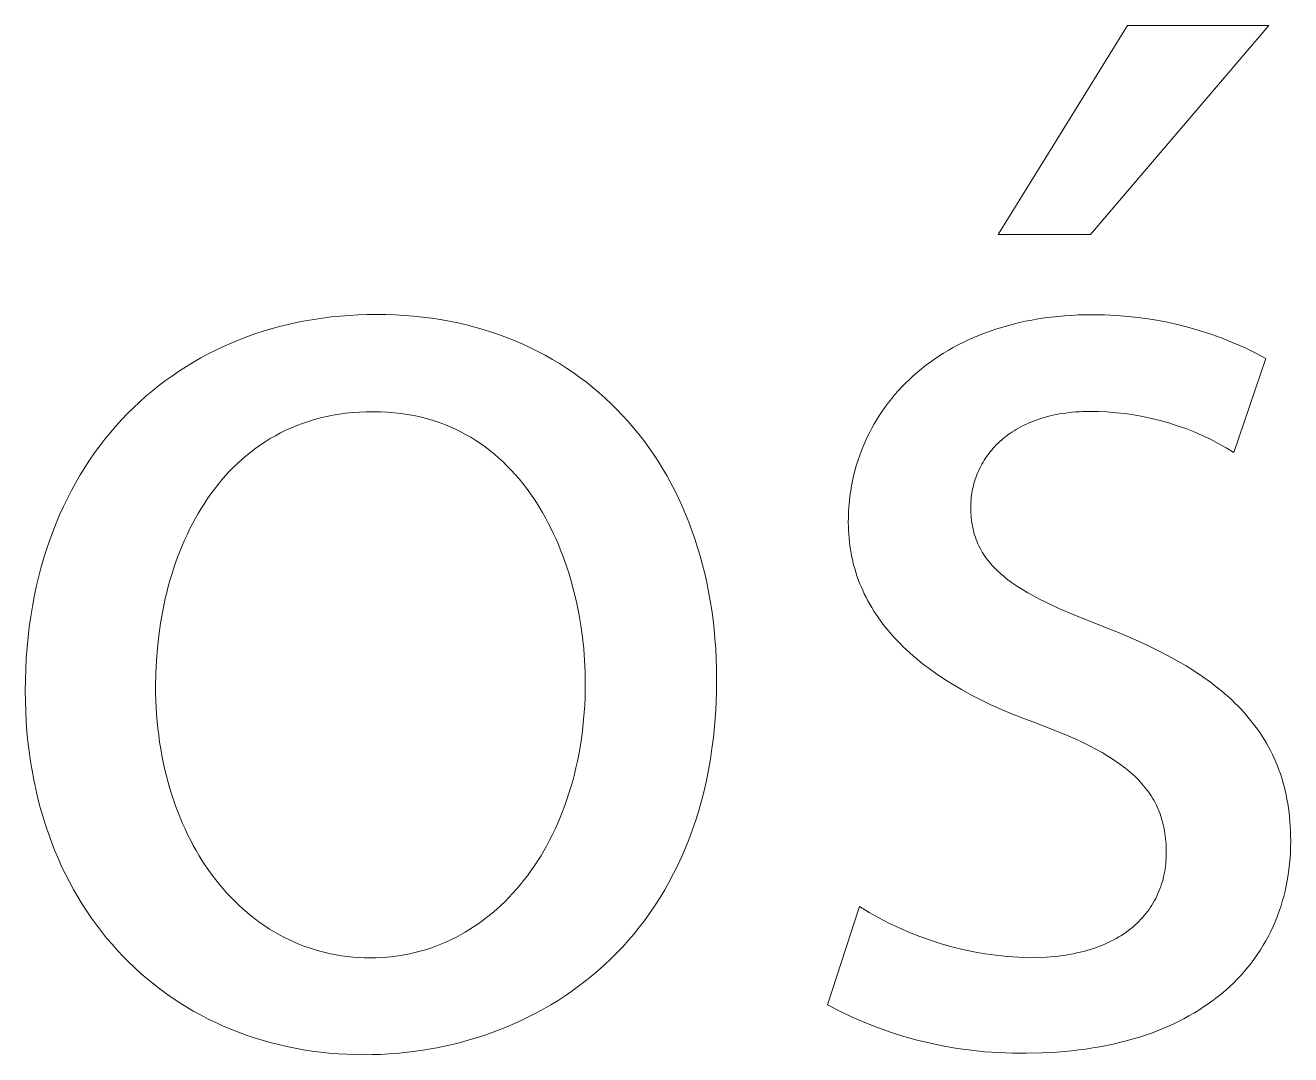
# Model space of a CAD drawing. Header units: millimetres. Extents: x -1283 to 2747, y -259 to 2557.
# Drawn here: x 1734.66 to 1769.59, y -191.62 to -163.22 of the extents above; entities that cross this region are included whole.
import ezdxf

# ---------------------------------------------------------------- set-up
doc = ezdxf.new("R2010")
doc.units = ezdxf.units.MM
doc.header["$MEASUREMENT"] = 0
doc.layers.add('Domyślny', color=7, linetype='Continuous', true_color=0x000000)

msp = doc.modelspace()

# ---------------------------------------------------------------- linework, layer by layer
at = {"layer": 'Domyślny', "color": 18, "lineweight": 15, "true_color": 0x000000}
for p, q in [((1761.512, -168.992), (1765.082, -163.222)), ((1768.987, -163.222), (1764.062, -168.992)), ((1765.082, -163.222), (1768.987, -163.222)), ((1764.062, -168.992), (1761.512, -168.992)), ((1741.679, -171.533), (1741.911, -171.476)), ((1741.911, -171.476), (1742.145, -171.423)), ((1742.145, -171.423), (1742.382, -171.376)), ((1742.382, -171.376), (1742.62, -171.335)), ((1742.62, -171.335), (1742.861, -171.299)), ((1742.861, -171.299), (1743.104, -171.268)), ((1743.104, -171.268), (1743.349, -171.243)), ((1743.349, -171.243), (1743.596, -171.224)), ((1743.596, -171.224), (1743.844, -171.21)), ((1743.844, -171.21), (1744.095, -171.202)), ((1744.095, -171.202), (1744.347, -171.199)), ((1744.347, -171.199), (1744.609, -171.202)), ((1744.609, -171.202), (1744.867, -171.211)), ((1744.867, -171.211), (1745.124, -171.225)), ((1745.124, -171.225), (1745.377, -171.246)), ((1745.377, -171.246), (1745.627, -171.272)), ((1745.627, -171.272), (1745.875, -171.305)), ((1745.875, -171.305), (1746.12, -171.342)), ((1746.12, -171.342), (1746.361, -171.386)), ((1746.361, -171.386), (1746.6, -171.435)), ((1746.6, -171.435), (1746.835, -171.489)), ((1746.835, -171.489), (1747.068, -171.549)), ((1761.607, -171.557), (1761.769, -171.51)), ((1761.769, -171.51), (1761.934, -171.467)), ((1761.934, -171.467), (1762.101, -171.426)), ((1762.101, -171.426), (1762.272, -171.389)), ((1762.272, -171.389), (1762.444, -171.355)), ((1762.444, -171.355), (1762.62, -171.324)), ((1762.62, -171.324), (1762.798, -171.297)), ((1762.798, -171.297), (1762.979, -171.273)), ((1762.979, -171.273), (1763.162, -171.253)), ((1763.162, -171.253), (1763.348, -171.237)), ((1763.348, -171.237), (1763.536, -171.224)), ((1763.536, -171.224), (1763.727, -171.214)), ((1763.727, -171.214), (1763.92, -171.209)), ((1763.92, -171.209), (1764.115, -171.207)), ((1764.115, -171.207), (1764.448, -171.211)), ((1764.448, -171.211), (1764.781, -171.226)), ((1764.781, -171.226), (1765.113, -171.252)), ((1765.113, -171.252), (1765.444, -171.29)), ((1765.444, -171.29), (1765.773, -171.338)), ((1765.773, -171.338), (1766.1, -171.398)), ((1766.1, -171.398), (1766.426, -171.468)), ((1766.426, -171.468), (1766.749, -171.55)), ((1740.557, -171.901), (1740.776, -171.817)), ((1740.776, -171.817), (1740.998, -171.738)), ((1740.998, -171.738), (1741.222, -171.664)), ((1741.222, -171.664), (1741.449, -171.596)), ((1741.449, -171.596), (1741.679, -171.533)), ((1747.068, -171.549), (1747.297, -171.615)), ((1747.297, -171.615), (1747.523, -171.685)), ((1747.523, -171.685), (1747.746, -171.762)), ((1747.746, -171.762), (1747.965, -171.843)), ((1747.965, -171.843), (1748.181, -171.93)), ((1760.692, -171.903), (1760.837, -171.838)), ((1760.837, -171.838), (1760.986, -171.776)), ((1760.986, -171.776), (1761.137, -171.717)), ((1761.137, -171.717), (1761.291, -171.661)), ((1761.291, -171.661), (1761.447, -171.607)), ((1761.447, -171.607), (1761.607, -171.557)), ((1766.749, -171.55), (1767.068, -171.642)), ((1767.068, -171.642), (1767.385, -171.745)), ((1767.385, -171.745), (1767.698, -171.858)), ((1767.698, -171.858), (1768.007, -171.982)), ((1739.709, -172.289), (1739.917, -172.184)), ((1739.917, -172.184), (1740.127, -172.084)), ((1740.127, -172.084), (1740.341, -171.99)), ((1740.341, -171.99), (1740.557, -171.901)), ((1748.181, -171.93), (1748.394, -172.021)), ((1748.394, -172.021), (1748.604, -172.118)), ((1748.604, -172.118), (1748.809, -172.22)), ((1748.809, -172.22), (1749.012, -172.327)), ((1760.007, -172.271), (1760.138, -172.192)), ((1760.138, -172.192), (1760.272, -172.116)), ((1760.272, -172.116), (1760.409, -172.042)), ((1760.409, -172.042), (1760.549, -171.971)), ((1760.549, -171.971), (1760.692, -171.903)), ((1768.007, -171.982), (1768.312, -172.116)), ((1768.312, -172.116), (1768.612, -172.26)), ((1739.105, -172.634), (1739.303, -172.514)), ((1739.303, -172.514), (1739.504, -172.399)), ((1739.504, -172.399), (1739.709, -172.289)), ((1749.012, -172.327), (1749.21, -172.439)), ((1749.21, -172.439), (1749.405, -172.556)), ((1749.405, -172.556), (1749.597, -172.678)), ((1759.511, -172.612), (1759.631, -172.523)), ((1759.631, -172.523), (1759.753, -172.437)), ((1759.753, -172.437), (1759.878, -172.352)), ((1759.878, -172.352), (1760.007, -172.271)), ((1768.907, -172.415), (1768.021, -175.005)), ((1768.612, -172.26), (1768.907, -172.415)), ((1738.531, -173.024), (1738.719, -172.889)), ((1738.719, -172.889), (1738.91, -172.759)), ((1738.91, -172.759), (1739.105, -172.634)), ((1749.597, -172.678), (1749.785, -172.805)), ((1749.785, -172.805), (1749.969, -172.936)), ((1759.065, -172.993), (1759.172, -172.894)), ((1759.172, -172.894), (1759.282, -172.798)), ((1759.282, -172.798), (1759.395, -172.704)), ((1759.395, -172.704), (1759.511, -172.612)), ((1738.165, -173.308), (1738.346, -173.163)), ((1738.346, -173.163), (1738.531, -173.024)), ((1749.969, -172.936), (1750.149, -173.072)), ((1750.149, -173.072), (1750.325, -173.213)), ((1750.325, -173.213), (1750.498, -173.358)), ((1758.762, -173.302), (1758.86, -173.197)), ((1758.86, -173.197), (1758.961, -173.094)), ((1758.961, -173.094), (1759.065, -172.993)), ((1737.645, -173.772), (1737.815, -173.613)), ((1737.815, -173.613), (1737.988, -173.458)), ((1737.988, -173.458), (1738.165, -173.308)), ((1750.498, -173.358), (1750.666, -173.508)), ((1750.666, -173.508), (1750.831, -173.663)), ((1758.487, -173.631), (1758.576, -173.519)), ((1758.576, -173.519), (1758.667, -173.41)), ((1758.667, -173.41), (1758.762, -173.302)), ((1737.317, -174.106), (1737.479, -173.937)), ((1737.479, -173.937), (1737.645, -173.772)), ((1743.328, -173.952), (1743.151, -173.981)), ((1743.509, -173.927), (1743.328, -173.952)), ((1743.693, -173.908), (1743.509, -173.927)), ((1743.881, -173.894), (1743.693, -173.908)), ((1744.072, -173.886), (1743.881, -173.894)), ((1744.266, -173.883), (1744.072, -173.886)), ((1744.461, -173.886), (1744.266, -173.883)), ((1744.653, -173.895), (1744.461, -173.886)), ((1744.84, -173.91), (1744.653, -173.895)), ((1745.024, -173.931), (1744.84, -173.91)), ((1745.205, -173.957), (1745.024, -173.931)), ((1745.381, -173.989), (1745.205, -173.957)), ((1750.831, -173.663), (1750.991, -173.822)), ((1750.991, -173.822), (1751.148, -173.985)), ((1758.242, -173.977), (1758.321, -173.859)), ((1758.321, -173.859), (1758.402, -173.744)), ((1758.402, -173.744), (1758.487, -173.631)), ((1763.121, -173.962), (1763.038, -173.98)), ((1763.207, -173.946), (1763.121, -173.962)), ((1763.293, -173.932), (1763.207, -173.946)), ((1763.381, -173.92), (1763.293, -173.932)), ((1763.47, -173.909), (1763.381, -173.92)), ((1763.561, -173.899), (1763.47, -173.909)), ((1763.653, -173.891), (1763.561, -173.899)), ((1763.747, -173.885), (1763.653, -173.891)), ((1763.841, -173.881), (1763.747, -173.885)), ((1763.937, -173.878), (1763.841, -173.881)), ((1764.035, -173.877), (1763.937, -173.878)), ((1764.282, -173.88), (1764.035, -173.877)), ((1764.528, -173.891), (1764.282, -173.88)), ((1764.775, -173.91), (1764.528, -173.891)), ((1765.02, -173.937), (1764.775, -173.91)), ((1765.264, -173.972), (1765.02, -173.937)), ((1737.005, -174.458), (1737.159, -174.28)), ((1737.159, -174.28), (1737.317, -174.106)), ((1742.157, -174.264), (1742.003, -174.328)), ((1742.314, -174.205), (1742.157, -174.264)), ((1742.475, -174.151), (1742.314, -174.205)), ((1742.639, -174.101), (1742.475, -174.151)), ((1742.806, -174.056), (1742.639, -174.101)), ((1742.977, -174.016), (1742.806, -174.056)), ((1743.151, -173.981), (1742.977, -174.016)), ((1745.554, -174.026), (1745.381, -173.989)), ((1745.724, -174.069), (1745.554, -174.026)), ((1745.89, -174.117), (1745.724, -174.069)), ((1746.052, -174.17), (1745.89, -174.117)), ((1746.211, -174.228), (1746.052, -174.17)), ((1746.366, -174.291), (1746.211, -174.228)), ((1746.518, -174.359), (1746.366, -174.291)), ((1751.148, -173.985), (1751.3, -174.153)), ((1751.3, -174.153), (1751.448, -174.325)), ((1758.026, -174.339), (1758.095, -174.217)), ((1758.095, -174.217), (1758.167, -174.096)), ((1758.167, -174.096), (1758.242, -173.977)), ((1762.144, -174.3), (1762.079, -174.335)), ((1762.21, -174.266), (1762.144, -174.3)), ((1762.278, -174.233), (1762.21, -174.266)), ((1762.348, -174.201), (1762.278, -174.233)), ((1762.419, -174.171), (1762.348, -174.201)), ((1762.491, -174.142), (1762.419, -174.171)), ((1762.565, -174.115), (1762.491, -174.142)), ((1762.64, -174.089), (1762.565, -174.115)), ((1762.717, -174.064), (1762.64, -174.089)), ((1762.795, -174.041), (1762.717, -174.064)), ((1762.874, -174.019), (1762.795, -174.041)), ((1762.955, -173.998), (1762.874, -174.019)), ((1763.038, -173.98), (1762.955, -173.998)), ((1765.507, -174.016), (1765.264, -173.972)), ((1765.749, -174.067), (1765.507, -174.016)), ((1765.989, -174.126), (1765.749, -174.067)), ((1766.226, -174.194), (1765.989, -174.126)), ((1766.461, -174.269), (1766.226, -174.194)), ((1766.694, -174.351), (1766.461, -174.269)), ((1736.711, -174.829), (1736.856, -174.641)), ((1736.856, -174.641), (1737.005, -174.458)), ((1741.42, -174.626), (1741.282, -174.71)), ((1741.561, -174.545), (1741.42, -174.626)), ((1741.705, -174.468), (1741.561, -174.545)), ((1741.852, -174.396), (1741.705, -174.468)), ((1742.003, -174.328), (1741.852, -174.396)), ((1746.666, -174.431), (1746.518, -174.359)), ((1746.811, -174.508), (1746.666, -174.431)), ((1746.953, -174.589), (1746.811, -174.508)), ((1747.091, -174.674), (1746.953, -174.589)), ((1751.448, -174.325), (1751.592, -174.501)), ((1751.592, -174.501), (1751.732, -174.682)), ((1757.84, -174.717), (1757.899, -174.59)), ((1757.899, -174.59), (1757.961, -174.464)), ((1757.961, -174.464), (1758.026, -174.339)), ((1761.613, -174.661), (1761.561, -174.707)), ((1761.666, -174.616), (1761.613, -174.661)), ((1761.72, -174.573), (1761.666, -174.616)), ((1761.776, -174.53), (1761.72, -174.573)), ((1761.834, -174.489), (1761.776, -174.53)), ((1761.893, -174.449), (1761.834, -174.489)), ((1761.953, -174.41), (1761.893, -174.449)), ((1762.015, -174.372), (1761.953, -174.41)), ((1762.079, -174.335), (1762.015, -174.372)), ((1766.924, -174.442), (1766.694, -174.351)), ((1767.15, -174.54), (1766.924, -174.442)), ((1767.374, -174.645), (1767.15, -174.54)), ((1767.593, -174.758), (1767.374, -174.645)), ((1736.569, -175.022), (1736.711, -174.829)), ((1740.889, -174.989), (1740.764, -175.089)), ((1741.017, -174.892), (1740.889, -174.989)), ((1741.148, -174.799), (1741.017, -174.892)), ((1741.282, -174.71), (1741.148, -174.799)), ((1747.226, -174.764), (1747.091, -174.674)), ((1747.357, -174.857), (1747.226, -174.764)), ((1747.485, -174.955), (1747.357, -174.857)), ((1747.61, -175.056), (1747.485, -174.955)), ((1751.732, -174.682), (1751.868, -174.867)), ((1751.868, -174.867), (1751.999, -175.056)), ((1757.685, -175.109), (1757.733, -174.977)), ((1757.733, -174.977), (1757.785, -174.846)), ((1757.785, -174.846), (1757.84, -174.717)), ((1761.285, -175.001), (1761.244, -175.054)), ((1761.327, -174.95), (1761.285, -175.001)), ((1761.371, -174.899), (1761.327, -174.95)), ((1761.416, -174.85), (1761.371, -174.899)), ((1761.463, -174.801), (1761.416, -174.85)), ((1761.511, -174.753), (1761.463, -174.801)), ((1761.561, -174.707), (1761.511, -174.753)), ((1767.809, -174.878), (1767.593, -174.758)), ((1768.021, -175.005), (1767.809, -174.878)), ((1736.301, -175.421), (1736.433, -175.22)), ((1736.433, -175.22), (1736.569, -175.022)), ((1740.524, -175.301), (1740.409, -175.412)), ((1740.642, -175.194), (1740.524, -175.301)), ((1740.764, -175.089), (1740.642, -175.194)), ((1747.731, -175.161), (1747.61, -175.056)), ((1747.849, -175.27), (1747.731, -175.161)), ((1747.964, -175.382), (1747.849, -175.27)), ((1751.999, -175.056), (1752.126, -175.249)), ((1752.126, -175.249), (1752.248, -175.446)), ((1757.599, -175.377), (1757.64, -175.242)), ((1757.64, -175.242), (1757.685, -175.109)), ((1761.066, -175.328), (1761.035, -175.386)), ((1761.098, -175.272), (1761.066, -175.328)), ((1761.132, -175.216), (1761.098, -175.272)), ((1761.168, -175.161), (1761.132, -175.216)), ((1761.205, -175.107), (1761.168, -175.161)), ((1761.244, -175.054), (1761.205, -175.107)), ((1736.05, -175.839), (1736.173, -175.628)), ((1736.173, -175.628), (1736.301, -175.421)), ((1740.188, -175.644), (1740.082, -175.765)), ((1740.297, -175.527), (1740.188, -175.644)), ((1740.409, -175.412), (1740.297, -175.527)), ((1748.075, -175.497), (1747.964, -175.382)), ((1748.184, -175.616), (1748.075, -175.497)), ((1748.289, -175.738), (1748.184, -175.616)), ((1752.248, -175.446), (1752.366, -175.647)), ((1752.366, -175.647), (1752.479, -175.852)), ((1757.496, -175.789), (1757.526, -175.651)), ((1757.526, -175.651), (1757.561, -175.513)), ((1757.561, -175.513), (1757.599, -175.377)), ((1760.904, -175.683), (1760.883, -175.744)), ((1760.927, -175.622), (1760.904, -175.683)), ((1760.952, -175.562), (1760.927, -175.622)), ((1760.978, -175.502), (1760.952, -175.562)), ((1761.005, -175.444), (1760.978, -175.502)), ((1761.035, -175.386), (1761.005, -175.444)), ((1735.818, -176.275), (1735.932, -176.055)), ((1735.932, -176.055), (1736.05, -175.839)), ((1739.88, -176.016), (1739.783, -176.146)), ((1739.979, -175.889), (1739.88, -176.016)), ((1740.082, -175.765), (1739.979, -175.889)), ((1748.391, -175.862), (1748.289, -175.738)), ((1748.49, -175.99), (1748.391, -175.862)), ((1748.585, -176.12), (1748.49, -175.99)), ((1752.479, -175.852), (1752.588, -176.06)), ((1752.588, -176.06), (1752.692, -176.273)), ((1757.445, -176.07), (1757.468, -175.929)), ((1757.468, -175.929), (1757.496, -175.789)), ((1760.802, -176.06), (1760.791, -176.124)), ((1760.815, -175.995), (1760.802, -176.06)), ((1760.83, -175.932), (1760.815, -175.995)), ((1760.846, -175.869), (1760.83, -175.932)), ((1760.864, -175.806), (1760.846, -175.869)), ((1760.883, -175.744), (1760.864, -175.806)), ((1735.709, -176.5), (1735.818, -176.275)), ((1739.6, -176.414), (1739.512, -176.552)), ((1739.69, -176.278), (1739.6, -176.414)), ((1739.783, -176.146), (1739.69, -176.278)), ((1748.678, -176.254), (1748.585, -176.12)), ((1748.767, -176.389), (1748.678, -176.254)), ((1748.854, -176.527), (1748.767, -176.389)), ((1752.692, -176.273), (1752.792, -176.489)), ((1757.395, -176.5), (1757.408, -176.355)), ((1757.408, -176.355), (1757.424, -176.212)), ((1757.424, -176.212), (1757.445, -176.07)), ((1760.764, -176.387), (1760.761, -176.454)), ((1760.768, -176.321), (1760.764, -176.387)), ((1760.774, -176.255), (1760.768, -176.321)), ((1760.782, -176.189), (1760.774, -176.255)), ((1760.791, -176.124), (1760.782, -176.189)), ((1735.506, -176.962), (1735.605, -176.729)), ((1735.605, -176.729), (1735.709, -176.5)), ((1739.428, -176.692), (1739.347, -176.835)), ((1739.512, -176.552), (1739.428, -176.692)), ((1748.937, -176.667), (1748.854, -176.527)), ((1749.017, -176.81), (1748.937, -176.667)), ((1752.792, -176.489), (1752.887, -176.709)), ((1752.887, -176.709), (1752.977, -176.933)), ((1757.38, -176.791), (1757.386, -176.645)), ((1757.386, -176.645), (1757.395, -176.5)), ((1760.761, -176.454), (1760.76, -176.521)), ((1760.76, -176.521), (1760.761, -176.597)), ((1760.761, -176.597), (1760.764, -176.671)), ((1760.764, -176.671), (1760.768, -176.744)), ((1760.768, -176.744), (1760.774, -176.816)), ((1735.413, -177.2), (1735.506, -176.962)), ((1739.269, -176.98), (1739.194, -177.128)), ((1739.347, -176.835), (1739.269, -176.98)), ((1749.095, -176.955), (1749.017, -176.81)), ((1749.169, -177.101), (1749.095, -176.955)), ((1749.24, -177.249), (1749.169, -177.101)), ((1752.977, -176.933), (1753.062, -177.161)), ((1757.378, -176.937), (1757.38, -176.791)), ((1757.38, -177.047), (1757.378, -176.937)), ((1757.383, -177.155), (1757.38, -177.047)), ((1760.774, -176.816), (1760.782, -176.886)), ((1760.782, -176.886), (1760.792, -176.955)), ((1760.792, -176.955), (1760.803, -177.023)), ((1760.803, -177.023), (1760.816, -177.09)), ((1760.816, -177.09), (1760.831, -177.156)), ((1735.24, -177.689), (1735.324, -177.443)), ((1735.324, -177.443), (1735.413, -177.2)), ((1739.052, -177.429), (1738.986, -177.583)), ((1739.122, -177.278), (1739.052, -177.429)), ((1739.194, -177.128), (1739.122, -177.278)), ((1749.309, -177.4), (1749.24, -177.249)), ((1749.374, -177.551), (1749.309, -177.4)), ((1753.062, -177.161), (1753.143, -177.392)), ((1753.143, -177.392), (1753.219, -177.626)), ((1757.389, -177.263), (1757.383, -177.155)), ((1757.398, -177.371), (1757.389, -177.263)), ((1757.409, -177.477), (1757.398, -177.371)), ((1760.831, -177.156), (1760.847, -177.221)), ((1760.847, -177.221), (1760.866, -177.285)), ((1760.866, -177.285), (1760.886, -177.347)), ((1760.886, -177.347), (1760.908, -177.409)), ((1760.908, -177.409), (1760.932, -177.47)), ((1735.162, -177.94), (1735.24, -177.689)), ((1738.923, -177.739), (1738.863, -177.896)), ((1738.986, -177.583), (1738.923, -177.739)), ((1749.436, -177.704), (1749.374, -177.551)), ((1749.496, -177.859), (1749.436, -177.704)), ((1753.219, -177.626), (1753.289, -177.864)), ((1757.422, -177.584), (1757.409, -177.477)), ((1757.438, -177.689), (1757.422, -177.584)), ((1757.456, -177.794), (1757.438, -177.689)), ((1757.477, -177.899), (1757.456, -177.794)), ((1760.932, -177.47), (1760.957, -177.53)), ((1760.957, -177.53), (1760.984, -177.588)), ((1760.984, -177.588), (1761.014, -177.646)), ((1761.014, -177.646), (1761.044, -177.703)), ((1761.044, -177.703), (1761.077, -177.76)), ((1761.077, -177.76), (1761.112, -177.815)), ((1735.089, -178.196), (1735.162, -177.94)), ((1738.805, -178.055), (1738.751, -178.216)), ((1738.863, -177.896), (1738.805, -178.055)), ((1749.553, -178.015), (1749.496, -177.859)), ((1749.607, -178.172), (1749.553, -178.015)), ((1753.289, -177.864), (1753.355, -178.105)), ((1753.355, -178.105), (1753.416, -178.35)), ((1757.5, -178.002), (1757.477, -177.899)), ((1757.526, -178.105), (1757.5, -178.002)), ((1757.554, -178.208), (1757.526, -178.105)), ((1761.112, -177.815), (1761.148, -177.87)), ((1761.148, -177.87), (1761.186, -177.924)), ((1761.186, -177.924), (1761.226, -177.977)), ((1761.226, -177.977), (1761.268, -178.029)), ((1761.268, -178.029), (1761.311, -178.081)), ((1761.311, -178.081), (1761.357, -178.132)), ((1761.357, -178.132), (1761.404, -178.182)), ((1734.96, -178.719), (1735.022, -178.455)), ((1735.022, -178.455), (1735.089, -178.196)), ((1738.699, -178.378), (1738.65, -178.542)), ((1738.751, -178.216), (1738.699, -178.378)), ((1749.658, -178.33), (1749.607, -178.172)), ((1749.706, -178.489), (1749.658, -178.33)), ((1749.794, -178.809), (1749.706, -178.489)), ((1753.416, -178.35), (1753.472, -178.598)), ((1757.584, -178.31), (1757.554, -178.208)), ((1757.618, -178.411), (1757.584, -178.31)), ((1757.653, -178.511), (1757.618, -178.411)), ((1757.691, -178.611), (1757.653, -178.511)), ((1761.404, -178.182), (1761.453, -178.232)), ((1761.453, -178.232), (1761.504, -178.281)), ((1761.504, -178.281), (1761.557, -178.33)), ((1761.557, -178.33), (1761.611, -178.378)), ((1761.611, -178.378), (1761.668, -178.425)), ((1761.668, -178.425), (1761.726, -178.472)), ((1761.726, -178.472), (1761.786, -178.519)), ((1734.903, -178.987), (1734.96, -178.719)), ((1738.605, -178.707), (1738.562, -178.873)), ((1738.65, -178.542), (1738.605, -178.707)), ((1749.871, -179.131), (1749.794, -178.809)), ((1753.472, -178.598), (1753.522, -178.85)), ((1753.522, -178.85), (1753.568, -179.104)), ((1757.732, -178.71), (1757.691, -178.611)), ((1757.775, -178.808), (1757.732, -178.71)), ((1757.82, -178.906), (1757.775, -178.808)), ((1761.786, -178.519), (1761.848, -178.565)), ((1761.848, -178.565), (1761.912, -178.611)), ((1761.912, -178.611), (1762.046, -178.702)), ((1762.046, -178.702), (1762.187, -178.791)), ((1762.187, -178.791), (1762.335, -178.879)), ((1734.852, -179.26), (1734.903, -178.987)), ((1738.522, -179.04), (1738.45, -179.378)), ((1738.562, -178.873), (1738.522, -179.04)), ((1749.938, -179.454), (1749.871, -179.131)), ((1753.568, -179.104), (1753.608, -179.362)), ((1757.869, -179.003), (1757.82, -178.906)), ((1757.919, -179.099), (1757.869, -179.003)), ((1757.972, -179.195), (1757.919, -179.099)), ((1758.028, -179.29), (1757.972, -179.195)), ((1762.335, -178.879), (1762.492, -178.966)), ((1762.492, -178.966), (1762.655, -179.053)), ((1762.655, -179.053), (1762.827, -179.139)), ((1762.827, -179.139), (1763.193, -179.311)), ((1734.768, -179.817), (1734.807, -179.536)), ((1734.807, -179.536), (1734.852, -179.26)), ((1738.45, -179.378), (1738.39, -179.719)), ((1749.993, -179.778), (1749.938, -179.454)), ((1753.608, -179.362), (1753.643, -179.623)), ((1758.086, -179.384), (1758.028, -179.29)), ((1758.147, -179.477), (1758.086, -179.384)), ((1758.21, -179.57), (1758.147, -179.477)), ((1763.193, -179.311), (1763.59, -179.483)), ((1763.59, -179.483), (1764.478, -179.836)), ((1734.734, -180.101), (1734.768, -179.817)), ((1738.39, -179.719), (1738.341, -180.063)), ((1750.039, -180.102), (1749.993, -179.778)), ((1753.643, -179.623), (1753.673, -179.887)), ((1753.673, -179.887), (1753.697, -180.154)), ((1758.276, -179.662), (1758.21, -179.57)), ((1758.344, -179.753), (1758.276, -179.662)), ((1758.415, -179.843), (1758.344, -179.753)), ((1758.489, -179.933), (1758.415, -179.843)), ((1764.478, -179.836), (1764.79, -179.959)), ((1734.707, -180.39), (1734.734, -180.101)), ((1738.341, -180.063), (1738.303, -180.409)), ((1750.074, -180.424), (1750.039, -180.102)), ((1753.697, -180.154), (1753.717, -180.424)), ((1758.565, -180.022), (1758.489, -179.933)), ((1758.643, -180.11), (1758.565, -180.022)), ((1758.724, -180.197), (1758.643, -180.11)), ((1758.808, -180.283), (1758.724, -180.197)), ((1764.79, -179.959), (1765.093, -180.085)), ((1765.093, -180.085), (1765.385, -180.213)), ((1765.385, -180.213), (1765.669, -180.344)), ((1734.685, -180.683), (1734.707, -180.39)), ((1738.303, -180.409), (1738.276, -180.757)), ((1750.098, -180.743), (1750.074, -180.424)), ((1753.717, -180.424), (1753.73, -180.696)), ((1758.895, -180.369), (1758.808, -180.283)), ((1758.983, -180.454), (1758.895, -180.369)), ((1759.075, -180.538), (1758.983, -180.454)), ((1759.169, -180.621), (1759.075, -180.538)), ((1765.669, -180.344), (1765.942, -180.478)), ((1765.942, -180.478), (1766.206, -180.615)), ((1734.67, -180.98), (1734.685, -180.683)), ((1738.276, -180.757), (1738.259, -181.104)), ((1750.113, -181.06), (1750.098, -180.743)), ((1753.73, -180.696), (1753.739, -180.972)), ((1759.266, -180.703), (1759.169, -180.621)), ((1759.365, -180.784), (1759.266, -180.703)), ((1759.467, -180.865), (1759.365, -180.784)), ((1759.572, -180.945), (1759.467, -180.865)), ((1759.789, -181.102), (1759.572, -180.945)), ((1766.206, -180.615), (1766.459, -180.755)), ((1766.459, -180.755), (1766.704, -180.898)), ((1766.704, -180.898), (1766.938, -181.045)), ((1734.657, -181.586), (1734.66, -181.281)), ((1734.66, -181.281), (1734.67, -180.98)), ((1738.259, -181.104), (1738.254, -181.452)), ((1750.118, -181.372), (1750.113, -181.06)), ((1753.741, -181.251), (1753.738, -181.586)), ((1753.739, -180.972), (1753.741, -181.251)), ((1760.016, -181.255), (1759.789, -181.102)), ((1760.255, -181.405), (1760.016, -181.255)), ((1766.938, -181.045), (1767.162, -181.196)), ((1767.162, -181.196), (1767.377, -181.35)), ((1734.66, -181.873), (1734.657, -181.586)), ((1738.254, -181.452), (1738.256, -181.651)), ((1738.256, -181.651), (1738.261, -181.849)), ((1750.11, -181.781), (1750.116, -181.577)), ((1750.116, -181.577), (1750.118, -181.372)), ((1753.738, -181.586), (1753.727, -181.916)), ((1760.503, -181.551), (1760.255, -181.405)), ((1760.763, -181.693), (1760.503, -181.551)), ((1767.377, -181.35), (1767.481, -181.429)), ((1767.481, -181.429), (1767.582, -181.508)), ((1767.582, -181.508), (1767.681, -181.589)), ((1767.681, -181.589), (1767.777, -181.67)), ((1734.669, -182.157), (1734.66, -181.873)), ((1738.261, -181.849), (1738.27, -182.045)), ((1750.088, -182.182), (1750.101, -181.982)), ((1750.101, -181.982), (1750.11, -181.781)), ((1753.727, -181.916), (1753.709, -182.239)), ((1761.033, -181.832), (1760.763, -181.693)), ((1761.314, -181.967), (1761.033, -181.832)), ((1761.605, -182.097), (1761.314, -181.967)), ((1767.777, -181.67), (1767.871, -181.753)), ((1767.871, -181.753), (1767.962, -181.837)), ((1767.962, -181.837), (1768.051, -181.922)), ((1768.051, -181.922), (1768.137, -182.008)), ((1734.684, -182.437), (1734.669, -182.157)), ((1738.27, -182.045), (1738.282, -182.24)), ((1738.282, -182.24), (1738.298, -182.432)), ((1750.072, -182.38), (1750.088, -182.182)), ((1753.709, -182.239), (1753.684, -182.557)), ((1761.908, -182.225), (1761.605, -182.097)), ((1762.221, -182.348), (1761.908, -182.225)), ((1762.545, -182.467), (1762.221, -182.348)), ((1768.137, -182.008), (1768.221, -182.095)), ((1768.221, -182.095), (1768.303, -182.183)), ((1768.303, -182.183), (1768.382, -182.273)), ((1768.382, -182.273), (1768.458, -182.363)), ((1734.704, -182.714), (1734.684, -182.437)), ((1738.298, -182.432), (1738.318, -182.623)), ((1738.318, -182.623), (1738.34, -182.812)), ((1750.029, -182.77), (1750.052, -182.576)), ((1750.052, -182.576), (1750.072, -182.38)), ((1753.684, -182.557), (1753.652, -182.869)), ((1763.017, -182.648), (1762.545, -182.467)), ((1763.452, -182.829), (1763.017, -182.648)), ((1768.458, -182.363), (1768.532, -182.455)), ((1768.532, -182.455), (1768.604, -182.548)), ((1768.604, -182.548), (1768.673, -182.642)), ((1768.673, -182.642), (1768.739, -182.738)), ((1734.731, -182.987), (1734.704, -182.714)), ((1734.763, -183.257), (1734.731, -182.987)), ((1738.34, -182.812), (1738.366, -183)), ((1738.366, -183), (1738.396, -183.185)), ((1749.971, -183.151), (1750.002, -182.961)), ((1750.002, -182.961), (1750.029, -182.77)), ((1753.652, -182.869), (1753.614, -183.175)), ((1763.655, -182.92), (1763.452, -182.829)), ((1763.85, -183.011), (1763.655, -182.92)), ((1764.036, -183.103), (1763.85, -183.011)), ((1768.739, -182.738), (1768.803, -182.835)), ((1768.803, -182.835), (1768.865, -182.933)), ((1768.865, -182.933), (1768.924, -183.033)), ((1768.924, -183.033), (1768.981, -183.133)), ((1734.8, -183.524), (1734.763, -183.257)), ((1738.396, -183.185), (1738.428, -183.368)), ((1738.428, -183.368), (1738.464, -183.55)), ((1749.901, -183.523), (1749.938, -183.338)), ((1749.938, -183.338), (1749.971, -183.151)), ((1753.614, -183.175), (1753.569, -183.475)), ((1764.213, -183.196), (1764.036, -183.103)), ((1764.382, -183.29), (1764.213, -183.196)), ((1764.542, -183.385), (1764.382, -183.29)), ((1764.694, -183.482), (1764.542, -183.385)), ((1768.981, -183.133), (1769.035, -183.236)), ((1769.035, -183.236), (1769.086, -183.339)), ((1769.086, -183.339), (1769.135, -183.444)), ((1734.843, -183.786), (1734.8, -183.524)), ((1738.464, -183.55), (1738.504, -183.729)), ((1738.504, -183.729), (1738.546, -183.906)), ((1749.817, -183.886), (1749.86, -183.706)), ((1749.86, -183.706), (1749.901, -183.523)), ((1753.569, -183.475), (1753.517, -183.77)), ((1764.838, -183.579), (1764.694, -183.482)), ((1764.906, -183.629), (1764.838, -183.579)), ((1764.973, -183.678), (1764.906, -183.629)), ((1765.038, -183.729), (1764.973, -183.678)), ((1765.1, -183.779), (1765.038, -183.729)), ((1769.135, -183.444), (1769.182, -183.55)), ((1769.182, -183.55), (1769.226, -183.658)), ((1769.226, -183.658), (1769.268, -183.767)), ((1734.891, -184.045), (1734.843, -183.786)), ((1734.945, -184.301), (1734.891, -184.045)), ((1738.546, -183.906), (1738.592, -184.081)), ((1738.592, -184.081), (1738.64, -184.254)), ((1749.72, -184.24), (1749.77, -184.064)), ((1749.77, -184.064), (1749.817, -183.886)), ((1753.459, -184.058), (1753.395, -184.341)), ((1753.517, -183.77), (1753.459, -184.058)), ((1765.161, -183.83), (1765.1, -183.779)), ((1765.22, -183.882), (1765.161, -183.83)), ((1765.277, -183.934), (1765.22, -183.882)), ((1765.332, -183.987), (1765.277, -183.934)), ((1765.385, -184.04), (1765.332, -183.987)), ((1765.436, -184.093), (1765.385, -184.04)), ((1765.485, -184.148), (1765.436, -184.093)), ((1769.268, -183.767), (1769.307, -183.878)), ((1769.307, -183.878), (1769.343, -183.99)), ((1769.343, -183.99), (1769.377, -184.104)), ((1735.004, -184.552), (1734.945, -184.301)), ((1738.64, -184.254), (1738.692, -184.425)), ((1738.692, -184.425), (1738.747, -184.593)), ((1749.61, -184.584), (1749.667, -184.413)), ((1749.667, -184.413), (1749.72, -184.24)), ((1753.395, -184.341), (1753.325, -184.618)), ((1765.532, -184.202), (1765.485, -184.148)), ((1765.578, -184.258), (1765.532, -184.202)), ((1765.621, -184.314), (1765.578, -184.258)), ((1765.663, -184.37), (1765.621, -184.314)), ((1765.703, -184.428), (1765.663, -184.37)), ((1765.741, -184.486), (1765.703, -184.428)), ((1769.377, -184.104), (1769.409, -184.219)), ((1769.409, -184.219), (1769.438, -184.336)), ((1769.438, -184.336), (1769.465, -184.454)), ((1735.069, -184.8), (1735.004, -184.552)), ((1738.747, -184.593), (1738.805, -184.759)), ((1738.805, -184.759), (1738.866, -184.922)), ((1749.489, -184.918), (1749.551, -184.752)), ((1749.551, -184.752), (1749.61, -184.584)), ((1753.325, -184.618), (1753.248, -184.889)), ((1765.778, -184.545), (1765.741, -184.486)), ((1765.812, -184.604), (1765.778, -184.545)), ((1765.845, -184.664), (1765.812, -184.604)), ((1765.876, -184.725), (1765.845, -184.664)), ((1765.906, -184.787), (1765.876, -184.725)), ((1765.933, -184.849), (1765.906, -184.787)), ((1769.465, -184.454), (1769.489, -184.574)), ((1769.489, -184.574), (1769.51, -184.696)), ((1769.51, -184.696), (1769.529, -184.819)), ((1735.138, -185.044), (1735.069, -184.8)), ((1735.213, -185.285), (1735.138, -185.044)), ((1738.866, -184.922), (1738.93, -185.083)), ((1738.93, -185.083), (1738.997, -185.242)), ((1749.355, -185.241), (1749.423, -185.081)), ((1749.423, -185.081), (1749.489, -184.918)), ((1753.248, -184.889), (1753.166, -185.155)), ((1765.959, -184.913), (1765.933, -184.849)), ((1765.984, -184.977), (1765.959, -184.913)), ((1766.006, -185.042), (1765.984, -184.977)), ((1766.027, -185.107), (1766.006, -185.042)), ((1766.047, -185.174), (1766.027, -185.107)), ((1769.529, -184.819), (1769.545, -184.944)), ((1769.545, -184.944), (1769.559, -185.07)), ((1769.559, -185.07), (1769.571, -185.198)), ((1735.293, -185.521), (1735.213, -185.285)), ((1738.997, -185.242), (1739.066, -185.397)), ((1739.066, -185.397), (1739.139, -185.551)), ((1749.21, -185.553), (1749.284, -185.399)), ((1749.284, -185.399), (1749.355, -185.241)), ((1753.078, -185.415), (1752.985, -185.669)), ((1753.166, -185.155), (1753.078, -185.415)), ((1766.064, -185.242), (1766.047, -185.174)), ((1766.08, -185.31), (1766.064, -185.242)), ((1766.095, -185.38), (1766.08, -185.31)), ((1766.108, -185.45), (1766.095, -185.38)), ((1766.119, -185.521), (1766.108, -185.45)), ((1769.571, -185.198), (1769.58, -185.328)), ((1769.58, -185.328), (1769.586, -185.46)), ((1769.586, -185.46), (1769.59, -185.593)), ((1735.377, -185.754), (1735.293, -185.521)), ((1735.467, -185.982), (1735.377, -185.754)), ((1739.139, -185.551), (1739.214, -185.701)), ((1739.214, -185.701), (1739.293, -185.849)), ((1749.053, -185.854), (1749.133, -185.705)), ((1749.133, -185.705), (1749.21, -185.553)), ((1752.985, -185.669), (1752.886, -185.918)), ((1766.129, -185.594), (1766.119, -185.521)), ((1766.137, -185.667), (1766.129, -185.594)), ((1766.144, -185.742), (1766.137, -185.667)), ((1766.149, -185.817), (1766.144, -185.742)), ((1766.152, -185.894), (1766.149, -185.817)), ((1769.591, -185.728), (1769.589, -185.888)), ((1769.59, -185.593), (1769.591, -185.728)), ((1735.562, -186.207), (1735.467, -185.982)), ((1739.293, -185.849), (1739.374, -185.994)), ((1739.374, -185.994), (1739.458, -186.136)), ((1739.458, -186.136), (1739.544, -186.276)), ((1748.797, -186.284), (1748.885, -186.144)), ((1748.885, -186.144), (1748.97, -186)), ((1748.97, -186), (1749.053, -185.854)), ((1752.781, -186.161), (1752.671, -186.398)), ((1752.886, -185.918), (1752.781, -186.161)), ((1766.155, -185.971), (1766.152, -185.894)), ((1766.152, -186.2), (1766.155, -186.125)), ((1766.155, -186.05), (1766.155, -185.971)), ((1766.155, -186.125), (1766.155, -186.05)), ((1769.583, -186.047), (1769.574, -186.204)), ((1769.589, -185.888), (1769.583, -186.047)), ((1735.661, -186.428), (1735.562, -186.207)), ((1735.765, -186.644), (1735.661, -186.428)), ((1739.544, -186.276), (1739.633, -186.412)), ((1739.633, -186.412), (1739.725, -186.546)), ((1739.725, -186.546), (1739.819, -186.676)), ((1748.614, -186.555), (1748.707, -186.421)), ((1748.707, -186.421), (1748.797, -186.284)), ((1752.671, -186.398), (1752.556, -186.63)), ((1766.112, -186.566), (1766.123, -186.494)), ((1766.123, -186.494), (1766.133, -186.421)), ((1766.133, -186.421), (1766.141, -186.348)), ((1766.141, -186.348), (1766.147, -186.274)), ((1766.147, -186.274), (1766.152, -186.2)), ((1769.543, -186.514), (1769.522, -186.666)), ((1769.56, -186.36), (1769.543, -186.514)), ((1769.574, -186.204), (1769.56, -186.36)), ((1735.874, -186.857), (1735.765, -186.644)), ((1735.987, -187.065), (1735.874, -186.857)), ((1739.819, -186.676), (1739.916, -186.804)), ((1739.916, -186.804), (1740.016, -186.928)), ((1748.319, -186.938), (1748.42, -186.814)), ((1748.42, -186.814), (1748.518, -186.686)), ((1748.518, -186.686), (1748.614, -186.555)), ((1752.437, -186.856), (1752.312, -187.077)), ((1752.556, -186.63), (1752.437, -186.856)), ((1766.027, -186.915), (1766.048, -186.847)), ((1766.048, -186.847), (1766.066, -186.778)), ((1766.066, -186.778), (1766.083, -186.708)), ((1766.083, -186.708), (1766.099, -186.637)), ((1766.099, -186.637), (1766.112, -186.566)), ((1769.497, -186.817), (1769.468, -186.966)), ((1769.522, -186.666), (1769.497, -186.817)), ((1736.105, -187.269), (1735.987, -187.065)), ((1740.016, -186.928), (1740.118, -187.049)), ((1740.118, -187.049), (1740.223, -187.167)), ((1740.223, -187.167), (1740.33, -187.281)), ((1748.003, -187.292), (1748.111, -187.177)), ((1748.111, -187.177), (1748.216, -187.059)), ((1748.216, -187.059), (1748.319, -186.938)), ((1752.312, -187.077), (1752.182, -187.292)), ((1765.897, -187.247), (1765.927, -187.182)), ((1765.927, -187.182), (1765.954, -187.117)), ((1765.954, -187.117), (1765.98, -187.05)), ((1765.98, -187.05), (1766.005, -186.983)), ((1766.005, -186.983), (1766.027, -186.915)), ((1769.435, -187.113), (1769.399, -187.258)), ((1769.468, -186.966), (1769.435, -187.113)), ((1736.227, -187.47), (1736.105, -187.269)), ((1736.354, -187.665), (1736.227, -187.47)), ((1740.33, -187.281), (1740.439, -187.392)), ((1740.439, -187.392), (1740.551, -187.5)), ((1740.551, -187.5), (1740.665, -187.605)), ((1747.666, -187.615), (1747.781, -187.511)), ((1747.781, -187.511), (1747.893, -187.403)), ((1747.893, -187.403), (1748.003, -187.292)), ((1752.048, -187.502), (1751.909, -187.706)), ((1752.182, -187.292), (1752.048, -187.502)), ((1756.801, -190.251), (1757.687, -187.54)), ((1757.687, -187.54), (1757.952, -187.7)), ((1765.681, -187.617), (1765.721, -187.557)), ((1765.721, -187.557), (1765.76, -187.497)), ((1765.76, -187.497), (1765.797, -187.436)), ((1765.797, -187.436), (1765.832, -187.374)), ((1765.832, -187.374), (1765.865, -187.311)), ((1765.865, -187.311), (1765.897, -187.247)), ((1769.315, -187.544), (1769.268, -187.684)), ((1769.359, -187.402), (1769.315, -187.544)), ((1769.399, -187.258), (1769.359, -187.402)), ((1736.485, -187.857), (1736.354, -187.665)), ((1736.62, -188.044), (1736.485, -187.857)), ((1740.665, -187.605), (1740.782, -187.706)), ((1740.782, -187.706), (1740.9, -187.803)), ((1740.9, -187.803), (1741.021, -187.897)), ((1741.021, -187.897), (1741.144, -187.987)), ((1747.186, -187.996), (1747.309, -187.906)), ((1747.309, -187.906), (1747.43, -187.813)), ((1747.43, -187.813), (1747.549, -187.716)), ((1747.549, -187.716), (1747.666, -187.615)), ((1751.766, -187.905), (1751.618, -188.098)), ((1751.909, -187.706), (1751.766, -187.905)), ((1757.952, -187.7), (1758.223, -187.852)), ((1758.223, -187.852), (1758.499, -187.994)), ((1765.398, -187.951), (1765.449, -187.898)), ((1765.449, -187.898), (1765.499, -187.844)), ((1765.499, -187.844), (1765.547, -187.788)), ((1765.547, -187.788), (1765.594, -187.732)), ((1765.594, -187.732), (1765.638, -187.675)), ((1765.638, -187.675), (1765.681, -187.617)), ((1769.217, -187.821), (1769.162, -187.958)), ((1769.268, -187.684), (1769.217, -187.821)), ((1736.76, -188.228), (1736.62, -188.044)), ((1736.903, -188.406), (1736.76, -188.228)), ((1741.144, -187.987), (1741.27, -188.074)), ((1741.27, -188.074), (1741.397, -188.157)), ((1741.397, -188.157), (1741.527, -188.236)), ((1741.527, -188.236), (1741.659, -188.311)), ((1746.673, -188.318), (1746.804, -188.243)), ((1746.804, -188.243), (1746.933, -188.164)), ((1746.933, -188.164), (1747.06, -188.082)), ((1747.06, -188.082), (1747.186, -187.996)), ((1751.467, -188.286), (1751.311, -188.469)), ((1751.618, -188.098), (1751.467, -188.286)), ((1758.499, -187.994), (1758.779, -188.127)), ((1758.779, -188.127), (1759.064, -188.25)), ((1759.064, -188.25), (1759.352, -188.364)), ((1764.916, -188.333), (1764.983, -188.29)), ((1764.983, -188.29), (1765.048, -188.245)), ((1765.048, -188.245), (1765.111, -188.199)), ((1765.111, -188.199), (1765.172, -188.152)), ((1765.172, -188.152), (1765.231, -188.103)), ((1765.231, -188.103), (1765.288, -188.054)), ((1765.288, -188.054), (1765.344, -188.003)), ((1765.344, -188.003), (1765.398, -187.951)), ((1769.041, -188.224), (1768.975, -188.354)), ((1769.103, -188.092), (1769.041, -188.224)), ((1769.162, -187.958), (1769.103, -188.092)), ((1737.051, -188.58), (1736.903, -188.406)), ((1737.203, -188.75), (1737.051, -188.58)), ((1741.659, -188.311), (1741.793, -188.382)), ((1741.793, -188.382), (1741.928, -188.449)), ((1741.928, -188.449), (1742.066, -188.513)), ((1742.066, -188.513), (1742.206, -188.572)), ((1742.206, -188.572), (1742.348, -188.628)), ((1742.348, -188.628), (1742.491, -188.679)), ((1745.847, -188.682), (1745.989, -188.632)), ((1745.989, -188.632), (1746.129, -188.577)), ((1746.129, -188.577), (1746.268, -188.518)), ((1746.268, -188.518), (1746.405, -188.455)), ((1746.405, -188.455), (1746.54, -188.388)), ((1746.54, -188.388), (1746.673, -188.318)), ((1751.311, -188.469), (1751.151, -188.646)), ((1759.352, -188.364), (1759.645, -188.468)), ((1759.645, -188.468), (1759.94, -188.562)), ((1759.94, -188.562), (1760.239, -188.646)), ((1764.229, -188.665), (1764.313, -188.633)), ((1764.313, -188.633), (1764.395, -188.601)), ((1764.395, -188.601), (1764.475, -188.567)), ((1764.475, -188.567), (1764.553, -188.531)), ((1764.553, -188.531), (1764.629, -188.494)), ((1764.629, -188.494), (1764.704, -188.456)), ((1764.704, -188.456), (1764.776, -188.417)), ((1764.776, -188.417), (1764.847, -188.376)), ((1764.847, -188.376), (1764.916, -188.333)), ((1768.833, -188.607), (1768.756, -188.731)), ((1768.906, -188.482), (1768.833, -188.607)), ((1768.975, -188.354), (1768.906, -188.482)), ((1737.358, -188.916), (1737.203, -188.75)), ((1737.518, -189.076), (1737.358, -188.916)), ((1742.491, -188.679), (1742.637, -188.726)), ((1742.637, -188.726), (1742.784, -188.768)), ((1742.784, -188.768), (1742.933, -188.807)), ((1742.933, -188.807), (1743.084, -188.841)), ((1743.084, -188.841), (1743.236, -188.871)), ((1743.236, -188.871), (1743.391, -188.896)), ((1743.391, -188.896), (1743.546, -188.917)), ((1743.546, -188.917), (1743.704, -188.933)), ((1743.704, -188.933), (1743.863, -188.945)), ((1743.863, -188.945), (1744.024, -188.952)), ((1744.024, -188.952), (1744.186, -188.954)), ((1744.186, -188.954), (1744.344, -188.952)), ((1744.344, -188.952), (1744.5, -188.945)), ((1744.5, -188.945), (1744.656, -188.933)), ((1744.656, -188.933), (1744.81, -188.917)), ((1744.81, -188.917), (1744.963, -188.897)), ((1744.963, -188.897), (1745.114, -188.872)), ((1745.114, -188.872), (1745.264, -188.843)), ((1745.264, -188.843), (1745.412, -188.809)), ((1745.412, -188.809), (1745.559, -188.771)), ((1745.559, -188.771), (1745.704, -188.729)), ((1745.704, -188.729), (1745.847, -188.682)), ((1750.82, -188.984), (1750.65, -189.145)), ((1750.988, -188.818), (1750.82, -188.984)), ((1751.151, -188.646), (1750.988, -188.818)), ((1760.239, -188.646), (1760.54, -188.721)), ((1760.54, -188.721), (1760.844, -188.784)), ((1760.844, -188.784), (1761.149, -188.838)), ((1761.149, -188.838), (1761.456, -188.881)), ((1761.456, -188.881), (1761.765, -188.914)), ((1761.765, -188.914), (1762.074, -188.937)), ((1762.074, -188.937), (1762.384, -188.949)), ((1762.384, -188.949), (1762.621, -188.945)), ((1762.621, -188.945), (1762.849, -188.934)), ((1762.849, -188.934), (1762.96, -188.926)), ((1762.96, -188.926), (1763.07, -188.916)), ((1763.07, -188.916), (1763.177, -188.904)), ((1763.177, -188.904), (1763.282, -188.89)), ((1763.282, -188.89), (1763.386, -188.875)), ((1763.386, -188.875), (1763.487, -188.858)), ((1763.487, -188.858), (1763.587, -188.84)), ((1763.587, -188.84), (1763.684, -188.819)), ((1763.684, -188.819), (1763.78, -188.797)), ((1763.78, -188.797), (1763.873, -188.774)), ((1763.873, -188.774), (1763.965, -188.749)), ((1763.965, -188.749), (1764.055, -188.722)), ((1764.055, -188.722), (1764.143, -188.694)), ((1764.143, -188.694), (1764.229, -188.665)), ((1768.593, -188.972), (1768.505, -189.089)), ((1768.676, -188.853), (1768.593, -188.972)), ((1768.756, -188.731), (1768.676, -188.853)), ((1737.681, -189.233), (1737.518, -189.076)), ((1737.848, -189.384), (1737.681, -189.233)), ((1750.475, -189.301), (1750.298, -189.452)), ((1750.65, -189.145), (1750.475, -189.301)), ((1768.32, -189.316), (1768.223, -189.427)), ((1768.415, -189.204), (1768.32, -189.316)), ((1768.505, -189.089), (1768.415, -189.204)), ((1738.019, -189.531), (1737.848, -189.384)), ((1738.193, -189.674), (1738.019, -189.531)), ((1738.371, -189.812), (1738.193, -189.674)), ((1750.117, -189.597), (1749.933, -189.737)), ((1750.298, -189.452), (1750.117, -189.597)), ((1768.017, -189.64), (1767.909, -189.743)), ((1768.121, -189.535), (1768.017, -189.64)), ((1768.223, -189.427), (1768.121, -189.535)), ((1738.552, -189.945), (1738.371, -189.812)), ((1738.737, -190.073), (1738.552, -189.945)), ((1749.557, -190.002), (1749.364, -190.127)), ((1749.746, -189.872), (1749.557, -190.002)), ((1749.933, -189.737), (1749.746, -189.872)), ((1767.564, -190.038), (1767.442, -190.131)), ((1767.682, -189.942), (1767.564, -190.038)), ((1767.797, -189.844), (1767.682, -189.942)), ((1767.909, -189.743), (1767.797, -189.844)), ((1738.925, -190.196), (1738.737, -190.073)), ((1739.117, -190.315), (1738.925, -190.196)), ((1739.311, -190.429), (1739.117, -190.315)), ((1748.972, -190.361), (1748.772, -190.47)), ((1749.169, -190.246), (1748.972, -190.361)), ((1749.364, -190.127), (1749.169, -190.246)), ((1757.14, -190.425), (1756.801, -190.251)), ((1767.188, -190.309), (1767.056, -190.394)), ((1767.317, -190.221), (1767.188, -190.309)), ((1767.442, -190.131), (1767.317, -190.221)), ((1739.509, -190.537), (1739.311, -190.429)), ((1739.71, -190.641), (1739.509, -190.537)), ((1739.914, -190.74), (1739.71, -190.641)), ((1748.366, -190.673), (1748.16, -190.767)), ((1748.57, -190.574), (1748.366, -190.673)), ((1748.772, -190.47), (1748.57, -190.574)), ((1757.484, -190.588), (1757.14, -190.425)), ((1757.833, -190.739), (1757.484, -190.588)), ((1766.496, -190.708), (1766.348, -190.78)), ((1766.641, -190.634), (1766.496, -190.708)), ((1766.783, -190.557), (1766.641, -190.634)), ((1766.921, -190.477), (1766.783, -190.557)), ((1767.056, -190.394), (1766.921, -190.477)), ((1740.121, -190.834), (1739.914, -190.74)), ((1740.33, -190.923), (1740.121, -190.834)), ((1740.543, -191.006), (1740.33, -190.923)), ((1740.758, -191.085), (1740.543, -191.006)), ((1740.976, -191.158), (1740.758, -191.085)), ((1747.53, -191.019), (1747.317, -191.093)), ((1747.742, -190.94), (1747.53, -191.019)), ((1747.952, -190.856), (1747.742, -190.94)), ((1748.16, -190.767), (1747.952, -190.856)), ((1758.187, -190.878), (1757.833, -190.739)), ((1758.546, -191.005), (1758.187, -190.878)), ((1758.909, -191.119), (1758.546, -191.005)), ((1765.722, -191.037), (1765.558, -191.094)), ((1765.883, -190.977), (1765.722, -191.037)), ((1766.041, -190.914), (1765.883, -190.977)), ((1766.196, -190.848), (1766.041, -190.914)), ((1766.348, -190.78), (1766.196, -190.848)), ((1741.197, -191.226), (1740.976, -191.158)), ((1741.42, -191.289), (1741.197, -191.226)), ((1741.646, -191.347), (1741.42, -191.289)), ((1741.874, -191.399), (1741.646, -191.347)), ((1742.104, -191.446), (1741.874, -191.399)), ((1746.015, -191.435), (1745.795, -191.475)), ((1746.234, -191.39), (1746.015, -191.435)), ((1746.453, -191.341), (1746.234, -191.39)), ((1746.671, -191.286), (1746.453, -191.341)), ((1746.888, -191.227), (1746.671, -191.286)), ((1747.103, -191.163), (1746.888, -191.227)), ((1747.317, -191.093), (1747.103, -191.163)), ((1759.276, -191.221), (1758.909, -191.119)), ((1759.646, -191.311), (1759.276, -191.221)), ((1760.019, -191.388), (1759.646, -191.311)), ((1760.394, -191.452), (1760.019, -191.388)), ((1764.319, -191.408), (1764.13, -191.44)), ((1764.505, -191.372), (1764.319, -191.408)), ((1764.688, -191.334), (1764.505, -191.372)), ((1764.868, -191.292), (1764.688, -191.334)), ((1765.045, -191.247), (1764.868, -191.292)), ((1765.219, -191.199), (1765.045, -191.247)), ((1765.39, -191.148), (1765.219, -191.199)), ((1765.558, -191.094), (1765.39, -191.148)), ((1742.337, -191.488), (1742.104, -191.446)), ((1742.572, -191.524), (1742.337, -191.488)), ((1742.809, -191.555), (1742.572, -191.524)), ((1743.048, -191.58), (1742.809, -191.555)), ((1743.29, -191.599), (1743.048, -191.58)), ((1743.533, -191.614), (1743.29, -191.599)), ((1743.778, -191.622), (1743.533, -191.614)), ((1744.025, -191.625), (1743.778, -191.622)), ((1744.246, -191.623), (1744.025, -191.625)), ((1744.467, -191.616), (1744.246, -191.623)), ((1744.689, -191.604), (1744.467, -191.616)), ((1744.91, -191.588), (1744.689, -191.604)), ((1745.132, -191.567), (1744.91, -191.588)), ((1745.353, -191.541), (1745.132, -191.567)), ((1745.574, -191.51), (1745.353, -191.541)), ((1745.795, -191.475), (1745.574, -191.51)), ((1760.771, -191.503), (1760.394, -191.452)), ((1761.149, -191.542), (1760.771, -191.503)), ((1761.529, -191.567), (1761.149, -191.542)), ((1761.91, -191.58), (1761.529, -191.567)), ((1762.29, -191.579), (1761.91, -191.58)), ((1762.72, -191.572), (1762.29, -191.579)), ((1763.137, -191.551), (1762.72, -191.572)), ((1763.342, -191.536), (1763.137, -191.551)), ((1763.543, -191.517), (1763.342, -191.536)), ((1763.742, -191.494), (1763.543, -191.517)), ((1763.937, -191.469), (1763.742, -191.494)), ((1764.13, -191.44), (1763.937, -191.469))]:
    msp.add_line(p, q, dxfattribs=at)

doc.saveas('drawing.dxf')
